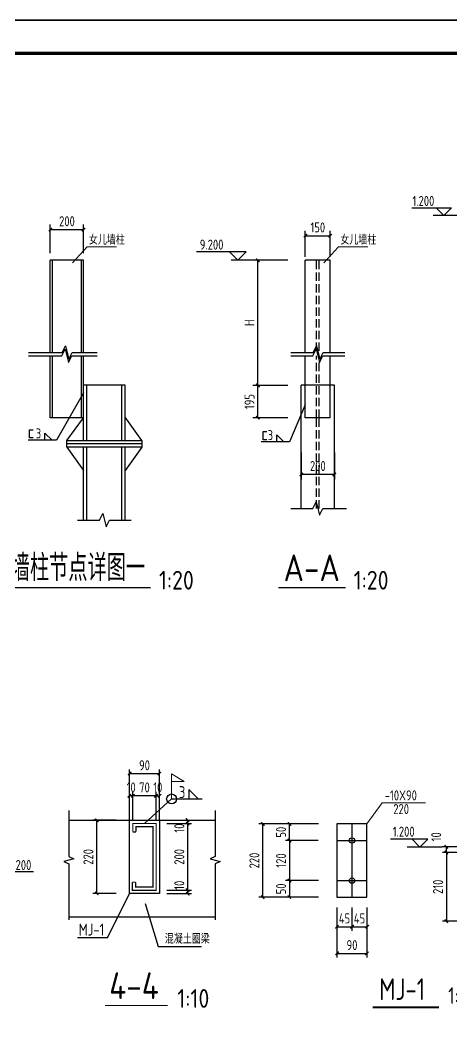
# Model space of a CAD drawing. Header units: millimetres. Extents: x 865974 to 875117, y 41124 to 44891.
# Drawn here: x 870323.3 to 870452.8, y 41415.8 to 41717.6 of the extents above; entities that cross this region are included whole.
import ezdxf

# ---------------------------------------------------------------- set-up
doc = ezdxf.new("R2010")
doc.units = ezdxf.units.MM
doc.header["$LTSCALE"] = 1000
doc.header["$MEASUREMENT"] = 0
doc.linetypes.add('CONTINOUS', pattern=[0])
doc.linetypes.add('DASH', pattern=[0.35, 0.25, -0.1])
for name, color, linetype in [('10', 7, 'Continuous'), ('14', 2, 'Continuous'), ('1530', 253, 'Continuous'), ('1534', 7, 'Continuous'), ('D1', 112, 'Continuous'), ('DIM', 7, 'Continuous'), ('GJ', 6, 'Continuous'), ('M_Thin', 7, 'Continuous'), ('THIN', 7, 'Continuous'), ('中文', 7, 'Continuous'), ('文字', 7, 'Continuous'), ('柱子', 8, 'Continuous'), ('标注', 7, 'Continuous'), ('桩', 6, 'Continuous')]:
    doc.layers.add(name, color=color, linetype=linetype)
for name, color, linetype, lineweight in [('LZ', 64, 'Continuous', 9), ('数字', 3, 'Continuous', 9), ('细实线', 1, 'Continuous', 20)]:
    doc.layers.add(name, color=color, linetype=linetype, lineweight=lineweight)
doc.styles.add('GBHZ', font='gbenor.shx', dxfattribs={"width": 0.9, "bigfont": 'gbcbig.shx'})
doc.dimstyles.new('Y10', dxfattribs={"dimscale": 0, "dimtxt": 3, "dimasz": 0.01, "dimexe": 1.2, "dimexo": 1, "dimgap": 1, "dimtad": 1, "dimdec": 0, "dimlfac": 10, "dimzin": 0, "dimdsep": 46, "dimtxsty": 'GBHZ', "dimblk1": 'DX', "dimblk2": 'DX', "dimsah": 1, "dimcen": 0.09, "dimdle": 1, "dimadec": 0, "dimazin": 0, "dimtfac": 1, "dimtdec": 0, "dimtix": 1, "dimtmove": 2, "dimatfit": 3, "dimldrblk": 'DX', "dimfxl": 0, "dimtolj": 1, "dimtzin": 0, "dimarcsym": 0})
doc.dimstyles.new('Y20', dxfattribs={"dimscale": 0, "dimtxt": 3, "dimasz": 0.01, "dimexe": 1.5, "dimexo": 0.03, "dimgap": 1, "dimtad": 1, "dimdec": 0, "dimlfac": 20, "dimzin": 0, "dimdsep": 46, "dimtxsty": 'GBHZ', "dimblk1": 'DX', "dimblk2": 'DX', "dimsah": 1, "dimcen": 0.09, "dimdle": 1, "dimadec": 0, "dimazin": 0, "dimtfac": 1, "dimtdec": 0, "dimtix": 1, "dimtmove": 2, "dimatfit": 3, "dimldrblk": 'DX', "dimfxl": 0, "dimtolj": 1, "dimtzin": 0, "dimarcsym": 0})

# ---------------------------------------------------------------- blocks, each defined once
blk = doc.blocks.new('DX')
at = {"color": 0, "linetype": 'ByBlock', "const_width": 40}
blk.add_lwpolyline([(-54, -51), (46, 49)], dxfattribs=at)
blk = doc.blocks.new('*D200')
at = {"layer": 'Defpoints', "color": 0, "transparency": 16777216}
for p in [(870404.03, 41476.64), (870413.7, 41476.64), (870413.7, 41471.64)]:
    blk.add_point(p, dxfattribs=at)
at = {"layer": 'DIM', "color": 0, "lineweight": -2, "transparency": 16777216}
for p, q in [((870412.7, 41476.64), (870402.83, 41476.64)), ((870404.03, 41471.65), (870404.03, 41476.63)), ((870412.7, 41471.64), (870402.83, 41471.64))]:
    blk.add_line(p, q, dxfattribs=at)
at = {"layer": 'DIM', "color": 0, "lineweight": -2, "transparency": 16777216, "xscale": 0.01, "yscale": 0.01, "zscale": 0.01}
for p, rotation in [((870404.03, 41476.64), 90), ((870404.03, 41471.64), 270)]:
    blk.add_blockref('DX', p, dxfattribs=dict(at, rotation=rotation))
at = {"layer": 'DIM', "color": 0, "transparency": 16777216, "insert": (870401.53, 41474.14), "char_height": 3, "attachment_point": 5, "rotation": 90, "style": 'GBHZ'}
blk.add_mtext('\\A1;50', dxfattribs=at)
blk = doc.blocks.new('*D201')
at = {"layer": 'Defpoints', "color": 0, "transparency": 16777216}
for p in [(870413.7, 41471.64), (870404.03, 41459.64), (870413.76, 41459.64)]:
    blk.add_point(p, dxfattribs=at)
at = {"layer": 'DIM', "color": 0, "lineweight": -2, "transparency": 16777216}
for p, q in [((870412.7, 41471.64), (870402.83, 41471.64)), ((870404.03, 41471.63), (870404.03, 41459.65)), ((870412.76, 41459.64), (870402.83, 41459.64))]:
    blk.add_line(p, q, dxfattribs=at)
at = {"layer": 'DIM', "color": 0, "lineweight": -2, "transparency": 16777216, "xscale": 0.01, "yscale": 0.01, "zscale": 0.01}
for p, rotation in [((870404.03, 41471.64), 90), ((870404.03, 41459.64), 270)]:
    blk.add_blockref('DX', p, dxfattribs=dict(at, rotation=rotation))
at = {"layer": 'DIM', "color": 0, "transparency": 16777216, "insert": (870401.53, 41465.64), "char_height": 3, "attachment_point": 5, "rotation": 90, "style": 'GBHZ'}
blk.add_mtext('\\A1;120', dxfattribs=at)
blk = doc.blocks.new('*D202')
at = {"layer": 'Defpoints', "color": 0, "transparency": 16777216}
for p in [(870413.7, 41459.64), (870404.03, 41454.64), (870413.7, 41454.64)]:
    blk.add_point(p, dxfattribs=at)
at = {"layer": 'DIM', "color": 0, "lineweight": -2, "transparency": 16777216}
for p, q in [((870412.7, 41459.64), (870402.83, 41459.64)), ((870404.03, 41459.63), (870404.03, 41454.65)), ((870412.7, 41454.64), (870402.83, 41454.64))]:
    blk.add_line(p, q, dxfattribs=at)
at = {"layer": 'DIM', "color": 0, "lineweight": -2, "transparency": 16777216, "xscale": 0.01, "yscale": 0.01, "zscale": 0.01}
for p, rotation in [((870404.03, 41459.64), 90), ((870404.03, 41454.64), 270)]:
    blk.add_blockref('DX', p, dxfattribs=dict(at, rotation=rotation))
at = {"layer": 'DIM', "color": 0, "transparency": 16777216, "insert": (870401.53, 41457.14), "char_height": 3, "attachment_point": 5, "rotation": 90, "style": 'GBHZ'}
blk.add_mtext('\\A1;50', dxfattribs=at)
blk = doc.blocks.new('*D203')
at = {"layer": 'Defpoints', "color": 0, "transparency": 16777216}
for p in [(870418.3, 41452.61), (870427.3, 41452.61), (870427.3, 41437.79)]:
    blk.add_point(p, dxfattribs=at)
at = {"layer": 'DIM', "color": 0, "lineweight": -2, "transparency": 16777216}
for p, q in [((870418.3, 41451.61), (870418.3, 41436.59)), ((870427.3, 41451.61), (870427.3, 41436.59)), ((870418.31, 41437.79), (870427.29, 41437.79))]:
    blk.add_line(p, q, dxfattribs=at)
at = {"layer": 'DIM', "color": 0, "lineweight": -2, "transparency": 16777216, "xscale": 0.01, "yscale": 0.01, "zscale": 0.01, "rotation": 180}
blk.add_blockref('DX', (870418.3, 41437.79), dxfattribs=at)
at = {"layer": 'DIM', "color": 0, "lineweight": -2, "transparency": 16777216, "xscale": 0.01, "yscale": 0.01, "zscale": 0.01}
blk.add_blockref('DX', (870427.3, 41437.79), dxfattribs=at)
at = {"layer": 'DIM', "color": 0, "transparency": 16777216, "insert": (870422.8, 41440.29), "char_height": 3, "attachment_point": 5, "style": 'GBHZ'}
blk.add_mtext('\\A1;90', dxfattribs=at)
blk = doc.blocks.new('*D204')
at = {"layer": 'Defpoints', "color": 0, "transparency": 16777216}
for p in [(870422.8, 41452.61), (870427.3, 41452.61), (870427.3, 41445.78)]:
    blk.add_point(p, dxfattribs=at)
at = {"layer": 'DIM', "color": 0, "lineweight": -2, "transparency": 16777216}
for p, q in [((870422.8, 41451.61), (870422.8, 41444.58)), ((870427.3, 41451.61), (870427.3, 41444.58)), ((870422.79, 41445.78), (870422.78, 41445.78)), ((870422.8, 41445.78), (870427.3, 41445.78)), ((870427.31, 41445.78), (870427.32, 41445.78))]:
    blk.add_line(p, q, dxfattribs=at)
at = {"layer": 'DIM', "color": 0, "lineweight": -2, "transparency": 16777216, "xscale": 0.01, "yscale": 0.01, "zscale": 0.01}
blk.add_blockref('DX', (870422.8, 41445.78), dxfattribs=at)
at = {"layer": 'DIM', "color": 0, "lineweight": -2, "transparency": 16777216, "xscale": 0.01, "yscale": 0.01, "zscale": 0.01, "rotation": 180}
blk.add_blockref('DX', (870427.3, 41445.78), dxfattribs=at)
at = {"layer": 'DIM', "color": 0, "transparency": 16777216, "insert": (870425.05, 41448.28), "char_height": 3, "attachment_point": 5, "style": 'GBHZ'}
blk.add_mtext('\\A1;45', dxfattribs=at)
blk = doc.blocks.new('*D205')
at = {"layer": 'Defpoints', "color": 0, "transparency": 16777216}
for p in [(870418.3, 41452.61), (870422.8, 41452.61), (870422.8, 41445.78)]:
    blk.add_point(p, dxfattribs=at)
at = {"layer": 'DIM', "color": 0, "lineweight": -2, "transparency": 16777216}
for p, q in [((870418.3, 41451.61), (870418.3, 41444.58)), ((870422.8, 41451.61), (870422.8, 41444.58)), ((870418.29, 41445.78), (870418.28, 41445.78)), ((870418.3, 41445.78), (870422.8, 41445.78)), ((870422.81, 41445.78), (870422.82, 41445.78))]:
    blk.add_line(p, q, dxfattribs=at)
at = {"layer": 'DIM', "color": 0, "lineweight": -2, "transparency": 16777216, "xscale": 0.01, "yscale": 0.01, "zscale": 0.01}
blk.add_blockref('DX', (870418.3, 41445.78), dxfattribs=at)
at = {"layer": 'DIM', "color": 0, "lineweight": -2, "transparency": 16777216, "xscale": 0.01, "yscale": 0.01, "zscale": 0.01, "rotation": 180}
blk.add_blockref('DX', (870422.8, 41445.78), dxfattribs=at)
at = {"layer": 'DIM', "color": 0, "transparency": 16777216, "insert": (870420.55, 41448.28), "char_height": 3, "attachment_point": 5, "style": 'GBHZ'}
blk.add_mtext('\\A1;45', dxfattribs=at)
blk = doc.blocks.new('*D206')
at = {"layer": 'Defpoints', "color": 0, "transparency": 16777216}
for p in [(870451.1, 41469.7), (870462.52, 41469.7), (870462.52, 41468.1)]:
    blk.add_point(p, dxfattribs=at)
at = {"layer": 'DIM', "color": 0, "lineweight": -2, "transparency": 16777216}
for p, q in [((870461.52, 41469.7), (870449.9, 41469.7)), ((870451.1, 41469.71), (870451.1, 41469.72)), ((870451.1, 41468.1), (870451.1, 41469.7)), ((870461.52, 41468.1), (870449.9, 41468.1)), ((870451.1, 41468.09), (870451.1, 41468.08))]:
    blk.add_line(p, q, dxfattribs=at)
at = {"layer": 'DIM', "color": 0, "lineweight": -2, "transparency": 16777216, "xscale": 0.01, "yscale": 0.01, "zscale": 0.01}
for p, rotation in [((870451.1, 41469.7), 270), ((870451.1, 41468.1), 90)]:
    blk.add_blockref('DX', p, dxfattribs=dict(at, rotation=rotation))
at = {"layer": 'DIM', "color": 0, "transparency": 16777216, "insert": (870448.06, 41472.75), "char_height": 3, "attachment_point": 5, "rotation": 90, "style": 'GBHZ'}
blk.add_mtext('\\A1;10', dxfattribs=at)
blk = doc.blocks.new('*D207')
at = {"layer": 'Defpoints', "color": 0, "transparency": 16777216}
for p in [(870462.52, 41468.1), (870451.1, 41447.45), (870462.52, 41447.45)]:
    blk.add_point(p, dxfattribs=at)
at = {"layer": 'DIM', "color": 0, "lineweight": -2, "transparency": 16777216}
for p, q in [((870461.52, 41468.1), (870449.9, 41468.1)), ((870451.1, 41468.09), (870451.1, 41447.46)), ((870461.52, 41447.45), (870449.9, 41447.45))]:
    blk.add_line(p, q, dxfattribs=at)
at = {"layer": 'DIM', "color": 0, "lineweight": -2, "transparency": 16777216, "xscale": 0.01, "yscale": 0.01, "zscale": 0.01}
for p, rotation in [((870451.1, 41468.1), 90), ((870451.1, 41447.45), 270)]:
    blk.add_blockref('DX', p, dxfattribs=dict(at, rotation=rotation))
at = {"layer": 'DIM', "color": 0, "transparency": 16777216, "insert": (870448.6, 41457.77), "char_height": 3, "attachment_point": 5, "rotation": 90, "style": 'GBHZ'}
blk.add_mtext('\\A1;210', dxfattribs=at)
blk = doc.blocks.new('*D208')
at = {"layer": 'Defpoints', "color": 0, "transparency": 16777216}
for p in [(870396.03, 41476.64), (870413.76, 41476.64), (870413.76, 41454.64)]:
    blk.add_point(p, dxfattribs=at)
at = {"layer": 'DIM', "color": 0, "lineweight": -2, "transparency": 16777216}
for p, q in [((870412.76, 41476.64), (870394.83, 41476.64)), ((870396.03, 41454.65), (870396.03, 41476.63)), ((870412.76, 41454.64), (870394.83, 41454.64))]:
    blk.add_line(p, q, dxfattribs=at)
at = {"layer": 'DIM', "color": 0, "lineweight": -2, "transparency": 16777216, "xscale": 0.01, "yscale": 0.01, "zscale": 0.01}
for p, rotation in [((870396.03, 41476.64), 90), ((870396.03, 41454.64), 270)]:
    blk.add_blockref('DX', p, dxfattribs=dict(at, rotation=rotation))
at = {"layer": 'DIM', "color": 0, "transparency": 16777216, "insert": (870393.53, 41465.64), "char_height": 3, "attachment_point": 5, "rotation": 90, "style": 'GBHZ'}
blk.add_mtext('\\A1;220', dxfattribs=at)
blk = doc.blocks.new('*D390')
at = {"layer": 'Defpoints', "color": 0, "transparency": 16777216}
for p in [(870394.56, 41608.11), (870403.61, 41608.11), (870403.61, 41598.36)]:
    blk.add_point(p, dxfattribs=at)
at = {"layer": 'DIM', "color": 0, "lineweight": -2, "transparency": 16777216}
for p, q in [((870403.58, 41608.11), (870393.06, 41608.11)), ((870394.56, 41598.37), (870394.56, 41608.1)), ((870403.58, 41598.36), (870393.06, 41598.36))]:
    blk.add_line(p, q, dxfattribs=at)
at = {"layer": 'DIM', "color": 0, "lineweight": -2, "transparency": 16777216, "xscale": 0.01, "yscale": 0.01, "zscale": 0.01}
for p, rotation in [((870394.56, 41608.11), 90), ((870394.56, 41598.36), 270)]:
    blk.add_blockref('DX', p, dxfattribs=dict(at, rotation=rotation))
at = {"layer": 'DIM', "color": 0, "transparency": 16777216, "insert": (870392.06, 41603.24), "char_height": 3, "attachment_point": 5, "rotation": 90, "style": 'GBHZ'}
blk.add_mtext('\\A1;195', dxfattribs=at)
blk = doc.blocks.new('*D391')
at = {"layer": 'Defpoints', "color": 0, "transparency": 16777216}
for p in [(870394.56, 41645.6), (870403.61, 41645.6), (870403.61, 41608.11)]:
    blk.add_point(p, dxfattribs=at)
at = {"layer": 'DIM', "color": 0, "lineweight": -2, "transparency": 16777216}
for p, q in [((870403.58, 41645.6), (870393.06, 41645.6)), ((870394.56, 41608.12), (870394.56, 41645.59)), ((870403.58, 41608.11), (870393.06, 41608.11))]:
    blk.add_line(p, q, dxfattribs=at)
at = {"layer": 'DIM', "color": 0, "lineweight": -2, "transparency": 16777216, "xscale": 0.01, "yscale": 0.01, "zscale": 0.01}
for p, rotation in [((870394.56, 41645.6), 90), ((870394.56, 41608.11), 270)]:
    blk.add_blockref('DX', p, dxfattribs=dict(at, rotation=rotation))
at = {"layer": 'DIM', "color": 0, "transparency": 16777216, "insert": (870392.06, 41626.86), "char_height": 3, "attachment_point": 5, "rotation": 90, "style": 'GBHZ'}
blk.add_mtext('\\A1;H', dxfattribs=at)
blk = doc.blocks.new('*D392')
at = {"layer": 'Defpoints', "color": 0, "transparency": 16777216}
for p in [(870407.55, 41587.96), (870417.55, 41587.96), (870407.55, 41581.42)]:
    blk.add_point(p, dxfattribs=at)
at = {"layer": 'DIM', "color": 0, "lineweight": -2, "transparency": 16777216}
for p, q in [((870407.55, 41587.93), (870407.55, 41579.92)), ((870417.55, 41587.93), (870417.55, 41579.92)), ((870417.54, 41581.42), (870407.56, 41581.42))]:
    blk.add_line(p, q, dxfattribs=at)
at = {"layer": 'DIM', "color": 0, "lineweight": -2, "transparency": 16777216, "xscale": 0.01, "yscale": 0.01, "zscale": 0.01, "rotation": 180}
blk.add_blockref('DX', (870407.55, 41581.42), dxfattribs=at)
at = {"layer": 'DIM', "color": 0, "lineweight": -2, "transparency": 16777216, "xscale": 0.01, "yscale": 0.01, "zscale": 0.01}
blk.add_blockref('DX', (870417.55, 41581.42), dxfattribs=at)
at = {"layer": 'DIM', "color": 0, "transparency": 16777216, "insert": (870412.55, 41583.92), "char_height": 3, "attachment_point": 5, "style": 'GBHZ'}
blk.add_mtext('\\A1;200', dxfattribs=at)
blk = doc.blocks.new('*D393')
at = {"layer": 'Defpoints', "color": 0, "transparency": 16777216}
for p in [(870416.3, 41652.96), (870408.8, 41646.6), (870416.3, 41646.6)]:
    blk.add_point(p, dxfattribs=at)
at = {"layer": 'DIM', "color": 0, "lineweight": -2, "transparency": 16777216}
for p, q in [((870408.8, 41646.63), (870408.8, 41654.46)), ((870408.81, 41652.96), (870416.29, 41652.96)), ((870416.3, 41646.63), (870416.3, 41654.46))]:
    blk.add_line(p, q, dxfattribs=at)
at = {"layer": 'DIM', "color": 0, "lineweight": -2, "transparency": 16777216, "xscale": 0.01, "yscale": 0.01, "zscale": 0.01, "rotation": 180}
blk.add_blockref('DX', (870408.8, 41652.96), dxfattribs=at)
at = {"layer": 'DIM', "color": 0, "lineweight": -2, "transparency": 16777216, "xscale": 0.01, "yscale": 0.01, "zscale": 0.01}
blk.add_blockref('DX', (870416.3, 41652.96), dxfattribs=at)
at = {"layer": 'DIM', "color": 0, "transparency": 16777216, "insert": (870412.55, 41655.46), "char_height": 3, "attachment_point": 5, "style": 'GBHZ'}
blk.add_mtext('\\A1;150', dxfattribs=at)
blk = doc.blocks.new('*D395')
at = {"layer": 'Defpoints', "color": 0, "transparency": 16777216}
for p in [(870342.3, 41654.8), (870332.3, 41647.66), (870342.3, 41647.66)]:
    blk.add_point(p, dxfattribs=at)
at = {"layer": 'DIM', "color": 0, "lineweight": -2, "transparency": 16777216}
for p, q in [((870332.3, 41647.69), (870332.3, 41656.3)), ((870342.3, 41647.69), (870342.3, 41656.3)), ((870332.31, 41654.8), (870342.29, 41654.8))]:
    blk.add_line(p, q, dxfattribs=at)
at = {"layer": 'DIM', "color": 0, "lineweight": -2, "transparency": 16777216, "xscale": 0.01, "yscale": 0.01, "zscale": 0.01, "rotation": 180}
blk.add_blockref('DX', (870332.3, 41654.8), dxfattribs=at)
at = {"layer": 'DIM', "color": 0, "lineweight": -2, "transparency": 16777216, "xscale": 0.01, "yscale": 0.01, "zscale": 0.01}
blk.add_blockref('DX', (870342.3, 41654.8), dxfattribs=at)
at = {"layer": 'DIM', "color": 0, "transparency": 16777216, "insert": (870337.3, 41657.3), "char_height": 3, "attachment_point": 5, "style": 'GBHZ'}
blk.add_mtext('\\A1;200', dxfattribs=at)
blk = doc.blocks.new('*D397')
at = {"layer": 'Defpoints', "color": 0, "transparency": 16777216}
for p in [(870357.06, 41485.06), (870357.06, 41476.74), (870364.06, 41476.74)]:
    blk.add_point(p, dxfattribs=at)
at = {"layer": 'DIM', "color": 0, "lineweight": -2, "transparency": 16777216}
for p, q in [((870357.06, 41477.74), (870357.06, 41486.26)), ((870364.05, 41485.06), (870357.07, 41485.06)), ((870364.06, 41477.74), (870364.06, 41486.26))]:
    blk.add_line(p, q, dxfattribs=at)
at = {"layer": 'DIM', "color": 0, "lineweight": -2, "transparency": 16777216, "xscale": 0.01, "yscale": 0.01, "zscale": 0.01, "rotation": 180}
blk.add_blockref('DX', (870357.06, 41485.06), dxfattribs=at)
at = {"layer": 'DIM', "color": 0, "lineweight": -2, "transparency": 16777216, "xscale": 0.01, "yscale": 0.01, "zscale": 0.01}
blk.add_blockref('DX', (870364.06, 41485.06), dxfattribs=at)
at = {"layer": 'DIM', "color": 0, "transparency": 16777216, "insert": (870360.56, 41487.56), "char_height": 3, "attachment_point": 5, "style": 'GBHZ'}
blk.add_mtext('\\A1;70', dxfattribs=at)
blk = doc.blocks.new('*D398')
at = {"layer": 'Defpoints', "color": 0, "transparency": 16777216}
for p in [(870356.06, 41485.06), (870356.06, 41477.74), (870357.06, 41476.74)]:
    blk.add_point(p, dxfattribs=at)
at = {"layer": 'DIM', "color": 0, "lineweight": -2, "transparency": 16777216}
for p, q in [((870356.05, 41485.06), (870356.04, 41485.06)), ((870356.06, 41478.74), (870356.06, 41486.26)), ((870357.06, 41485.06), (870356.06, 41485.06)), ((870357.06, 41477.74), (870357.06, 41486.26)), ((870357.07, 41485.06), (870357.08, 41485.06))]:
    blk.add_line(p, q, dxfattribs=at)
at = {"layer": 'DIM', "color": 0, "lineweight": -2, "transparency": 16777216, "xscale": 0.01, "yscale": 0.01, "zscale": 0.01}
blk.add_blockref('DX', (870356.06, 41485.06), dxfattribs=at)
at = {"layer": 'DIM', "color": 0, "lineweight": -2, "transparency": 16777216, "xscale": 0.01, "yscale": 0.01, "zscale": 0.01, "rotation": 180}
blk.add_blockref('DX', (870357.06, 41485.06), dxfattribs=at)
at = {"layer": 'DIM', "color": 0, "transparency": 16777216, "insert": (870356.56, 41487.56), "char_height": 3, "attachment_point": 5, "style": 'GBHZ'}
blk.add_mtext('\\A1;10', dxfattribs=at)
blk = doc.blocks.new('*D399')
at = {"layer": 'Defpoints', "color": 0, "transparency": 16777216}
for p in [(870366.23, 41477.74), (870366.23, 41476.74), (870373.5, 41476.74)]:
    blk.add_point(p, dxfattribs=at)
at = {"layer": 'DIM', "color": 0, "lineweight": -2, "transparency": 16777216}
for p, q in [((870367.23, 41477.74), (870374.7, 41477.74)), ((870373.5, 41477.75), (870373.5, 41477.76)), ((870373.5, 41477.74), (870373.5, 41476.74)), ((870367.23, 41476.74), (870374.7, 41476.74)), ((870373.5, 41476.73), (870373.5, 41476.72))]:
    blk.add_line(p, q, dxfattribs=at)
at = {"layer": 'DIM', "color": 0, "lineweight": -2, "transparency": 16777216, "xscale": 0.01, "yscale": 0.01, "zscale": 0.01}
for p, rotation in [((870373.5, 41477.74), 270), ((870373.5, 41476.74), 90)]:
    blk.add_blockref('DX', p, dxfattribs=dict(at, rotation=rotation))
at = {"layer": 'DIM', "color": 0, "transparency": 16777216, "insert": (870371, 41475.36), "char_height": 3, "attachment_point": 5, "rotation": 90, "style": 'GBHZ'}
blk.add_mtext('\\A1;10', dxfattribs=at)
blk = doc.blocks.new('*D400')
at = {"layer": 'Defpoints', "color": 0, "transparency": 16777216}
for p in [(870366.23, 41476.74), (870366.23, 41456.74), (870373.5, 41456.74)]:
    blk.add_point(p, dxfattribs=at)
at = {"layer": 'DIM', "color": 0, "lineweight": -2, "transparency": 16777216}
for p, q in [((870367.23, 41476.74), (870374.7, 41476.74)), ((870373.5, 41476.73), (870373.5, 41456.75)), ((870367.23, 41456.74), (870374.7, 41456.74))]:
    blk.add_line(p, q, dxfattribs=at)
at = {"layer": 'DIM', "color": 0, "lineweight": -2, "transparency": 16777216, "xscale": 0.01, "yscale": 0.01, "zscale": 0.01}
for p, rotation in [((870373.5, 41476.74), 90), ((870373.5, 41456.74), 270)]:
    blk.add_blockref('DX', p, dxfattribs=dict(at, rotation=rotation))
at = {"layer": 'DIM', "color": 0, "transparency": 16777216, "insert": (870371, 41466.74), "char_height": 3, "attachment_point": 5, "rotation": 90, "style": 'GBHZ'}
blk.add_mtext('\\A1;200', dxfattribs=at)
blk = doc.blocks.new('*D401')
at = {"layer": 'Defpoints', "color": 0, "transparency": 16777216}
for p in [(870366.23, 41456.74), (870366.23, 41455.74), (870373.5, 41455.74)]:
    blk.add_point(p, dxfattribs=at)
at = {"layer": 'DIM', "color": 0, "lineweight": -2, "transparency": 16777216}
for p, q in [((870367.23, 41456.74), (870374.7, 41456.74)), ((870373.5, 41456.75), (870373.5, 41456.76)), ((870373.5, 41456.74), (870373.5, 41455.74)), ((870367.23, 41455.74), (870374.7, 41455.74)), ((870373.5, 41455.73), (870373.5, 41455.72))]:
    blk.add_line(p, q, dxfattribs=at)
at = {"layer": 'DIM', "color": 0, "lineweight": -2, "transparency": 16777216, "xscale": 0.01, "yscale": 0.01, "zscale": 0.01}
for p, rotation in [((870373.5, 41456.74), 270), ((870373.5, 41455.74), 90)]:
    blk.add_blockref('DX', p, dxfattribs=dict(at, rotation=rotation))
at = {"layer": 'DIM', "color": 0, "transparency": 16777216, "insert": (870371, 41458.23), "char_height": 3, "attachment_point": 5, "rotation": 90, "style": 'GBHZ'}
blk.add_mtext('\\A1;10', dxfattribs=at)
blk = doc.blocks.new('*D402')
at = {"layer": 'Defpoints', "color": 0, "transparency": 16777216}
for p in [(870346.24, 41477.74), (870353.06, 41477.74), (870353.06, 41455.74)]:
    blk.add_point(p, dxfattribs=at)
at = {"layer": 'DIM', "color": 0, "lineweight": -2, "transparency": 16777216}
for p, q in [((870352.06, 41477.74), (870345.04, 41477.74)), ((870346.24, 41455.75), (870346.24, 41477.73)), ((870352.06, 41455.74), (870345.04, 41455.74))]:
    blk.add_line(p, q, dxfattribs=at)
at = {"layer": 'DIM', "color": 0, "lineweight": -2, "transparency": 16777216, "xscale": 0.01, "yscale": 0.01, "zscale": 0.01}
for p, rotation in [((870346.24, 41477.74), 90), ((870346.24, 41455.74), 270)]:
    blk.add_blockref('DX', p, dxfattribs=dict(at, rotation=rotation))
at = {"layer": 'DIM', "color": 0, "transparency": 16777216, "insert": (870343.74, 41466.74), "char_height": 3, "attachment_point": 5, "rotation": 90, "style": 'GBHZ'}
blk.add_mtext('\\A1;220', dxfattribs=at)
blk = doc.blocks.new('*D403')
at = {"layer": 'Defpoints', "color": 0, "transparency": 16777216}
for p in [(870365.06, 41485.06), (870365.06, 41477.74), (870364.06, 41476.74)]:
    blk.add_point(p, dxfattribs=at)
at = {"layer": 'DIM', "color": 0, "lineweight": -2, "transparency": 16777216}
for p, q in [((870364.05, 41485.06), (870364.04, 41485.06)), ((870364.06, 41477.74), (870364.06, 41486.26)), ((870364.06, 41485.06), (870365.06, 41485.06)), ((870365.06, 41478.74), (870365.06, 41486.26)), ((870365.07, 41485.06), (870365.08, 41485.06))]:
    blk.add_line(p, q, dxfattribs=at)
at = {"layer": 'DIM', "color": 0, "lineweight": -2, "transparency": 16777216, "xscale": 0.01, "yscale": 0.01, "zscale": 0.01}
blk.add_blockref('DX', (870364.06, 41485.06), dxfattribs=at)
at = {"layer": 'DIM', "color": 0, "lineweight": -2, "transparency": 16777216, "xscale": 0.01, "yscale": 0.01, "zscale": 0.01, "rotation": 180}
blk.add_blockref('DX', (870365.06, 41485.06), dxfattribs=at)
at = {"layer": 'DIM', "color": 0, "transparency": 16777216, "insert": (870364.56, 41487.56), "char_height": 3, "attachment_point": 5, "style": 'GBHZ'}
blk.add_mtext('\\A1;10', dxfattribs=at)
blk = doc.blocks.new('*D404')
at = {"layer": 'Defpoints', "color": 0, "transparency": 16777216}
for p in [(870365.06, 41491.71), (870356.06, 41476.74), (870365.06, 41476.74)]:
    blk.add_point(p, dxfattribs=at)
at = {"layer": 'DIM', "color": 0, "lineweight": -2, "transparency": 16777216}
for p, q in [((870356.06, 41477.74), (870356.06, 41492.91)), ((870365.06, 41477.74), (870365.06, 41492.91)), ((870356.07, 41491.71), (870365.05, 41491.71))]:
    blk.add_line(p, q, dxfattribs=at)
at = {"layer": 'DIM', "color": 0, "lineweight": -2, "transparency": 16777216, "xscale": 0.01, "yscale": 0.01, "zscale": 0.01, "rotation": 180}
blk.add_blockref('DX', (870356.06, 41491.71), dxfattribs=at)
at = {"layer": 'DIM', "color": 0, "lineweight": -2, "transparency": 16777216, "xscale": 0.01, "yscale": 0.01, "zscale": 0.01}
blk.add_blockref('DX', (870365.06, 41491.71), dxfattribs=at)
at = {"layer": 'DIM', "color": 0, "transparency": 16777216, "insert": (870360.56, 41494.21), "char_height": 3, "attachment_point": 5, "style": 'GBHZ'}
blk.add_mtext('\\A1;90', dxfattribs=at)

msp = doc.modelspace()

# ---------------------------------------------------------------- linework, layer by layer
at = {"color": 0}
for p, q in [((870654.459, 41717.604), (869813.459, 41717.604)), ((869813.459, 41717.604), (870654.459, 41717.604))]:
    msp.add_line(p, q, dxfattribs=at)
at = {"color": 6, "linetype": 'ByBlock'}
for p, q in [((870368.701, 41484.099), (870360.557, 41476.737)), ((870349.443, 41442.449), (870356.057, 41455.737)), ((870349.443, 41442.449), (870340.45, 41442.449))]:
    msp.add_line(p, q, dxfattribs=at)
for p, q in [((870422.797, 41476.637), (870422.797, 41454.637)), ((870418.297, 41471.637), (870427.297, 41471.637)), ((870418.297, 41459.637), (870427.297, 41459.637))]:
    msp.add_line(p, q)
at = {"color": 0, "const_width": 1}
msp.add_lwpolyline([(870644.459, 41133.604), (869838.459, 41133.604), (869838.459, 41707.604), (870644.459, 41707.604)], close=True, dxfattribs=at)
at = {"color": 6, "linetype": 'ByBlock', "elevation": 0}
msp.add_lwpolyline([(870356.057, 41477.737), (870365.057, 41477.737), (870365.057, 41455.737), (870356.057, 41455.737)], close=True, dxfattribs=at)
at = {"color": 6, "linetype": 'ByBlock', "const_width": 0.36}
for points in [[(870357.057, 41474.337), (870357.057, 41476.737), (870364.057, 41476.737), (870364.057, 41456.737), (870356.937, 41456.737), (870356.937, 41459.137)], [(870358.017, 41474.337), (870358.017, 41475.777), (870363.097, 41475.777), (870363.097, 41457.697), (870357.897, 41457.697), (870357.897, 41459.137)], [(870358.017, 41474.204), (870357.057, 41474.204)], [(870357.897, 41459.137), (870356.937, 41459.137)]]:
    msp.add_lwpolyline(points, dxfattribs=at)
at = {"const_width": 0.6}
msp.add_lwpolyline([(870428.963, 41421.608), (870448.908, 41421.608)], dxfattribs=at)
at = {"color": 6, "linetype": 'ByBlock'}
msp.add_circle((870368.701, 41484.099), 1.5, dxfattribs=at)
at = {"layer": '14'}
for points in [[(870337.302, 41591.615), (870342.302, 41598.365)], [(870359.802, 41591.615), (870354.801, 41598.615)], [(870337.302, 41589.615), (870342.302, 41582.615)], [(870359.802, 41589.615), (870354.801, 41582.615)]]:
    msp.add_lwpolyline(points, dxfattribs=at)
msp.add_lwpolyline([(870337.302, 41589.615), (870337.302, 41591.615), (870359.802, 41591.615), (870359.802, 41589.615), (870337.302, 41589.615)], close=True, dxfattribs=at)
at = {"layer": '1530'}
msp.add_line((870393.055, 41645.597), (870386.583, 41645.597), dxfattribs=at)
at = {"layer": '1534'}
msp.add_lwpolyline([(870386.083, 41648.097), (870388.583, 41645.597), (870391.083, 41648.097), (870376.15, 41648.097)], dxfattribs=at)
at = {"layer": 'D1'}
for p, q in [((870440.739, 41661.373), (870452.645, 41661.373)), ((870454.961, 41659.069), (870447.166, 41659.069)), ((870448.037, 41661.373), (870450.341, 41659.069)), ((870452.645, 41661.373), (870450.341, 41659.069)), ((870342.301, 41605.89), (870334.155, 41591.712)), ((870408.801, 41602.293), (870404.053, 41591.19)), ((870330.72, 41593.821), (870332.829, 41591.712)), ((870330.72, 41591.712), (870330.72, 41593.821)), ((870400.253, 41593.298), (870402.361, 41591.19)), ((870400.253, 41591.19), (870400.253, 41593.298)), ((870334.155, 41591.712), (870325.654, 41591.712)), ((870404.053, 41591.19), (870395.551, 41591.19)), ((870327.231, 41462.275), (870315.325, 41462.275))]:
    msp.add_line(p, q, dxfattribs=at)
at = {"layer": 'DIM'}
for p, q in [((870359.802, 41590.615), (870337.302, 41590.615)), ((870337.897, 41477.737), (870381.718, 41477.737)), ((870337.897, 41448.737), (870381.718, 41448.737))]:
    msp.add_line(p, q, dxfattribs=at)
at = {"layer": 'DIM', "color": 0, "linetype": 'CONTINOUS', "ltscale": 25}
for p, q in [((870445.533, 41472.052), (870434.37, 41472.052)), ((870443.179, 41469.698), (870440.825, 41472.052)), ((870445.533, 41472.052), (870443.179, 41469.698)), ((870449.897, 41469.698), (870439.317, 41469.698))]:
    msp.add_line(p, q, dxfattribs=at)
at = {"layer": 'GJ'}
for p, q in [((870332.301, 41617.92), (870332.301, 41645.597)), ((870342.301, 41645.597), (870332.301, 41645.597)), ((870332.968, 41617.92), (870332.968, 41645.597)), ((870341.635, 41617.92), (870341.635, 41645.597)), ((870342.301, 41617.92), (870342.301, 41645.597)), ((870408.801, 41617.92), (870408.801, 41645.597)), ((870416.301, 41645.597), (870408.801, 41645.597)), ((870416.301, 41617.92), (870416.301, 41645.597)), ((870332.301, 41598.365), (870332.301, 41616.92)), ((870332.968, 41598.365), (870332.968, 41616.92)), ((870341.635, 41598.365), (870341.635, 41616.92)), ((870342.301, 41598.365), (870342.301, 41616.92)), ((870408.801, 41598.365), (870408.801, 41616.92)), ((870416.301, 41598.365), (870416.301, 41616.92)), ((870342.301, 41598.365), (870332.301, 41598.365)), ((870416.301, 41598.365), (870408.801, 41598.365))]:
    msp.add_line(p, q, dxfattribs=at)
msp.add_lwpolyline([(870427.297, 41454.637), (870427.297, 41476.637), (870418.297, 41476.637), (870418.297, 41454.637)], close=True, dxfattribs=at)
for centre in [(870422.797, 41471.637), (870422.797, 41459.637)]:
    msp.add_circle(centre, 0.8, dxfattribs=at)
at = {"layer": 'LZ'}
for p, q in [((870338.94, 41644.825), (870343.357, 41649.634)), ((870343.357, 41649.634), (870352.179, 41649.634)), ((870414.36, 41644.825), (870418.777, 41649.634)), ((870418.777, 41649.634), (870427.6, 41649.634)), ((870427.297, 41476.637), (870431.83, 41482.982)), ((870431.83, 41482.982), (870444.821, 41482.982))]:
    msp.add_line(p, q, dxfattribs=at)
at = {"layer": 'M_Thin'}
for points in [[(870325.739, 41617.92), (870335.854, 41617.92), (870336.854, 41619.92), (870337.854, 41615.92), (870338.854, 41617.92), (870346.364, 41617.92)], [(870404.489, 41617.92), (870411.176, 41617.92), (870412.176, 41619.92), (870413.176, 41615.92), (870414.176, 41617.92), (870420.614, 41617.92)], [(870325.739, 41616.92), (870335.729, 41616.92), (870336.729, 41618.92), (870337.729, 41614.92), (870338.729, 41616.92), (870346.364, 41616.92)], [(870404.489, 41616.92), (870411.051, 41616.92), (870412.051, 41618.92), (870413.051, 41614.92), (870414.051, 41616.92), (870420.614, 41616.92)], [(870404.489, 41571.204), (870411.051, 41571.204), (870412.051, 41573.204), (870413.051, 41569.204), (870414.051, 41571.204), (870421.114, 41571.204)], [(870340.489, 41567.704), (870347.051, 41567.704), (870348.051, 41569.704), (870349.051, 41565.704), (870350.051, 41567.704), (870356.614, 41567.704)]]:
    msp.add_lwpolyline(points, dxfattribs=at)
at = {"layer": 'THIN'}
for p, q in [((870337.897, 41480.632), (870337.897, 41466.862)), ((870381.718, 41480.632), (870381.718, 41466.862)), ((870339.397, 41466.112), (870336.397, 41465.362)), ((870337.897, 41466.862), (870339.397, 41466.112)), ((870381.718, 41466.862), (870380.218, 41466.112)), ((870380.218, 41466.112), (870383.218, 41465.362)), ((870336.397, 41465.362), (870337.897, 41464.612)), ((870337.897, 41464.612), (870337.897, 41447.842)), ((870383.218, 41465.362), (870381.718, 41464.612)), ((870381.718, 41464.612), (870381.718, 41447.842))]:
    msp.add_line(p, q, dxfattribs=at)
at = {"layer": '文字', "color": 6, "const_width": 0.32}
for points in [[(870307.297, 41547.451), (870362.449, 41547.451)], [(870400.663, 41547.451), (870420.855, 41547.451)], [(870348.726, 41422.166), (870367.533, 41422.166)]]:
    msp.add_lwpolyline(points, dxfattribs=at)
at = {"layer": '柱子', "color": 251, "linetype": 'DASH', "ltscale": 0.01}
for p, q in [((870412.151, 41618.42), (870412.151, 41645.597)), ((870412.951, 41618.42), (870412.951, 41645.597)), ((870412.151, 41598.365), (870412.151, 41616.92)), ((870412.951, 41598.365), (870412.951, 41616.92)), ((870412.151, 41571.204), (870412.151, 41598.365)), ((870412.951, 41571.204), (870412.951, 41598.365))]:
    msp.add_line(p, q, dxfattribs=at)
at = {"layer": '柱子', "color": 251, "ltscale": 0.01}
for p, q in [((870342.301, 41591.615), (870342.301, 41608.115)), ((870354.801, 41608.115), (870342.301, 41608.115)), ((870343.301, 41591.615), (870343.301, 41608.115)), ((870353.801, 41591.615), (870353.801, 41608.115)), ((870354.801, 41591.615), (870354.801, 41608.115)), ((870407.551, 41595.615), (870407.551, 41608.115)), ((870417.551, 41608.115), (870407.551, 41608.115)), ((870417.551, 41571.204), (870417.551, 41608.115)), ((870407.551, 41571.204), (870407.551, 41595.615)), ((870342.301, 41567.704), (870342.301, 41589.615)), ((870343.301, 41567.704), (870343.301, 41589.615)), ((870353.801, 41567.704), (870353.801, 41589.615)), ((870354.801, 41567.704), (870354.801, 41589.615))]:
    msp.add_line(p, q, dxfattribs=at)
at = {"layer": '柱子'}
for p, q in [((870360.779, 41452.735), (870364.705, 41439.877)), ((870364.705, 41439.877), (870377.703, 41439.877))]:
    msp.add_line(p, q, dxfattribs=at)
at = {"layer": '标注'}
for points in [[(870327.19, 41592.333), (870326.105, 41592.333), (870326.105, 41594.747), (870327.19, 41594.747)], [(870397.224, 41591.822), (870396.139, 41591.822), (870396.139, 41594.236), (870397.224, 41594.236)]]:
    msp.add_lwpolyline(points, dxfattribs=at)
at = {"layer": '桩'}
for p, q in [((870373.878, 41486.912), (870376.691, 41484.099)), ((870373.878, 41486.912), (870373.878, 41484.099)), ((870368.701, 41484.099), (870377.859, 41484.099))]:
    msp.add_line(p, q, dxfattribs=at)
at = {"layer": '细实线', "color": 251}
for p, q in [((870368.701, 41484.099), (870368.701, 41491.661)), ((870368.701, 41491.661), (870372.457, 41489.289)), ((870372.457, 41489.289), (870368.701, 41489.289))]:
    msp.add_line(p, q, dxfattribs=at)
msp.add_solid([(870368.701, 41489.289), (870368.701, 41491.661), (870372.457, 41489.289), (870368.701, 41489.289)], dxfattribs=at)

# ---------------------------------------------------------------- texts
at = {"style": 'GBHZ', "width": 0.9}
for s, height, p in [('3', 3.6, (870370.882, 41484.36)), ('-10X90', 3, (870432.631, 41483.668)), ('220', 3, (870435.186, 41479.564)), ('MJ-1', 3.6, (870340.847, 41443.119))]:
    msp.add_text(s, height=height, dxfattribs=at).set_placement(p)
at = {"layer": '10', "style": 'GBHZ', "width": 0.9}
for s, height, p in [('女儿墙柱', 3, (870343.89, 41650.276)), ('女儿墙柱', 3, (870419.31, 41650.276)), ('3', 3, (870327.966, 41592.203)), ('3', 3, (870397.498, 41591.681)), ('MJ-1', 6.5, (870430.955, 41423.814))]:
    msp.add_text(s, height=height, dxfattribs=at).set_placement(p)
at = {"layer": '1534', "style": 'GBHZ', "width": 0.9}
msp.add_text('9.200', height=3, dxfattribs=at).set_placement((870377.148, 41648.797))
at = {"layer": 'D1', "style": 'GBHZ', "width": 0.9}
for p in [(870440.941, 41661.892), (870435.034, 41472.796), (870320.067, 41462.794)]:
    msp.add_text('1.200', height=3, dxfattribs=at).set_placement(p)
at = {"layer": '中文', "style": 'GBHZ', "width": 0.9}
msp.add_text('1:10', height=5, dxfattribs=at).set_placement((870451.673, 41422.625, -0.009))
at = {"layer": '数字', "style": 'GBHZ', "width": 0.9}
msp.add_text('混凝土圈梁', height=3, dxfattribs=at).set_placement((870366.653, 41440.705))
at = {"layer": '文字', "color": 6, "style": 'GBHZ'}
for s, height, p in [('女儿墙柱节点详图一', 8, (870308.905, 41549.402)), ('A-A', 8, (870402.27, 41549.402)), ('1:20', 5.6, (870364.898, 41546.886)), ('1:20', 5.6, (870423.304, 41546.886)), ('4-4', 8, (870349.977, 41424.117)), ('1:10', 5.6, (870370.413, 41421.496))]:
    msp.add_text(s, height=height, dxfattribs=at).set_placement(p)

# ---------------------------------------------------------------- dimensions: what is measured, and where the dimension line sits
at = {"layer": 'DIM'}
for base, p1, p2, dimstyle, picture, middle in [((870342.301, 41654.804), (870332.301, 41647.663), (870342.301, 41647.663), 'Y20', '*D395', (870337.301, 41657.304)), ((870416.301, 41652.962), (870408.801, 41646.603), (870416.301, 41646.603), 'Y20', '*D393', (870412.551, 41655.462)), ((870365.057, 41491.707), (870356.057, 41476.737), (870365.057, 41476.737), 'Y10', '*D404', (870360.557, 41494.207)), ((870356.057, 41485.057), (870357.057, 41476.737), (870356.057, 41477.737), 'Y10', '*D398', (870356.557, 41487.557)), ((870357.057, 41485.057), (870364.057, 41476.737), (870357.057, 41476.737), 'Y10', '*D397', (870360.557, 41487.557)), ((870422.797, 41445.782), (870418.297, 41452.61), (870422.797, 41452.61), 'Y10', '*D205', (870420.547, 41448.282)), ((870427.297, 41437.785), (870418.297, 41452.61), (870427.297, 41452.61), 'Y10', '*D203', (870422.797, 41440.285)), ((870427.297, 41445.782), (870422.797, 41452.61), (870427.297, 41452.61), 'Y10', '*D204', (870425.047, 41448.282))]:
    dim = msp.add_linear_dim(base=base, p1=p1, p2=p2, dimstyle=dimstyle, override={"dimscale": 1}, dxfattribs=at)
    dim.commit()
    dim.dimension.update_dxf_attribs({"geometry": picture, "text_midpoint": middle})
for base, p1, p2, text, dimstyle, picture, middle in [((870394.555, 41645.597), (870403.612, 41608.115), (870403.612, 41645.597), 'H', 'Y20', '*D391', (870392.055, 41626.856)), ((870451.097, 41447.445), (870462.523, 41468.098), (870462.523, 41447.445), '210', 'Y10', '*D207', (870448.597, 41457.772))]:
    dim = msp.add_linear_dim(base=base, p1=p1, p2=p2, angle=90, text=text, dimstyle=dimstyle, override={"dimscale": 1}, dxfattribs=at)
    dim.commit()
    dim.dimension.update_dxf_attribs({"geometry": picture, "text_midpoint": middle})
for base, p1, p2, angle, dimstyle, picture, middle in [((870394.555, 41608.115), (870403.612, 41598.365), (870403.612, 41608.115), 90, 'Y20', '*D390', (870392.055, 41603.24)), ((870407.551, 41581.416), (870417.551, 41587.963), (870407.551, 41587.963), 180, 'Y20', '*D392', (870412.551, 41583.916)), ((870365.057, 41485.057), (870364.057, 41476.737), (870365.057, 41477.737), 180, 'Y10', '*D403', (870364.557, 41487.557)), ((870346.239, 41477.737), (870353.057, 41455.737), (870353.057, 41477.737), 90, 'Y10', '*D402', (870343.739, 41466.737)), ((870373.498, 41456.737), (870366.229, 41476.737), (870366.229, 41456.737), 90, 'Y10', '*D400', (870370.998, 41466.737)), ((870396.033, 41476.637), (870413.759, 41454.637), (870413.759, 41476.637), 90, 'Y10', '*D208', (870393.533, 41465.637)), ((870404.033, 41476.637), (870413.699, 41471.637), (870413.699, 41476.637), 90, 'Y10', '*D200', (870401.533, 41474.137)), ((870404.033, 41459.637), (870413.699, 41471.637), (870413.759, 41459.637), 270, 'Y10', '*D201', (870401.533, 41465.637)), ((870404.033, 41454.637), (870413.699, 41459.637), (870413.699, 41454.637), 270, 'Y10', '*D202', (870401.533, 41457.137))]:
    dim = msp.add_linear_dim(base=base, p1=p1, p2=p2, angle=angle, dimstyle=dimstyle, override={"dimscale": 1}, dxfattribs=at)
    dim.commit()
    dim.dimension.update_dxf_attribs({"geometry": picture, "text_midpoint": middle})
for base, p1, p2, picture, middle in [((870373.498, 41476.737), (870366.229, 41477.737), (870366.229, 41476.737), '*D399', (870370.998, 41475.358)), ((870373.498, 41455.737), (870366.229, 41456.737), (870366.229, 41455.737), '*D401', (870370.998, 41458.234))]:
    dim = msp.add_linear_dim(base=base, p1=p1, p2=p2, angle=90, dimstyle='Y10', override={"dimscale": 1}, dxfattribs=at)
    dim.commit()
    dim.dimension.update_dxf_attribs({"geometry": picture, "text_midpoint": middle, "dimtype": 160})
dim = msp.add_linear_dim(base=(870451.097, 41469.698), p1=(870462.523, 41468.098), p2=(870462.523, 41469.698), angle=270, text='10', dimstyle='Y10', override={"dimscale": 1}, dxfattribs=at)
dim.commit()
dim.dimension.update_dxf_attribs({"geometry": '*D206', "text_midpoint": (870448.064, 41472.745), "dimtype": 160})

doc.saveas('drawing.dxf')
